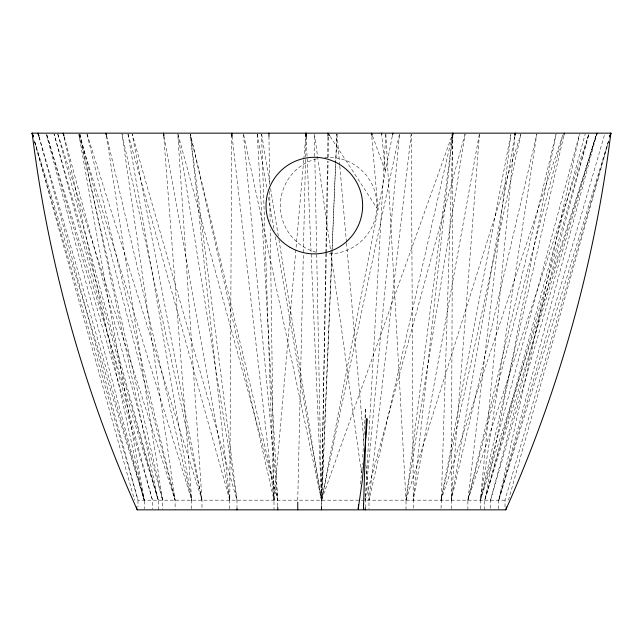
<?xml version="1.0" encoding="UTF-8"?>
<svg xmlns="http://www.w3.org/2000/svg" width="643" height="643" viewBox="0 0 643 643"><rect width="100%" height="100%" fill="white"/><g stroke="black" fill="none" stroke-linecap="round" stroke-linejoin="round"><path stroke-width="0.48" stroke-dasharray="3.21 2.41" d="M451.265 508.878L452.817 136.163L441.018 509.843M229.744 508.878L231.705 136.163M325.864 253.495L321.5 506.941M325.888 252.49L327.504 161.232M327.568 157.222L327.946 136.163M326.314 253.495L321.5 500.182L451.474 136.943M326.331 252.49L328.107 161.232M328.187 157.222L328.597 136.163M297.749 500.182L303.351 253.495M303.375 252.49L306.02 136.163M365.401 417.878L365.61 407.879L362.692 458.314M321.621 506.837L335.638 164.214M335.678 163.209L336.868 134.154L335.646 163.242M331.901 252.49L321.5 500.182L243.576 134.138M331.941 251.485L335.606 164.246M365.248 507.914L365.248 500.182L385.752 134.162M480.425 508.878L480.425 500.182L536.849 134.146L451.265 500.182L479.445 134.154M303.729 160.155L274.006 500.182L274.006 509.843M303.817 159.159L305.827 136.155M360.49 484.075L361.679 471.19M361.768 470.194L362.411 463.257M364.975 498.196L365.248 500.182L399.544 134.154M514.922 136.155L480.425 500.182L596.093 136.027M452.503 136.147L413.256 500.182L413.256 508.878M411.158 134.154L368.994 500.182L368.994 508.878M467.879 509.843L467.879 500.182L510.904 134.154M406.014 509.843L406.014 500.182L452.383 137.136M385.864 134.162L406.014 500.182L465.13 134.146M451.265 500.182L514.689 136.123M479.34 134.146L413.256 500.182L411.279 134.162M562.754 135.054L441.018 500.182L510.831 134.146M392.278 136.099L321.5 500.182L275.22 236.045M484.766 509.843L484.766 500.182L556.042 134.138L467.879 500.182L588.843 134.106L490.529 500.182L490.529 509.843M399.424 134.138L321.5 500.182L278.966 240M441.018 500.182L520.926 134.138M498.759 508.878L498.759 500.182L579.576 134.138M451.933 137.072L368.994 500.182L365.851 464.182M563.71 136.091L480.425 500.182L579.528 134.122M467.879 500.182L562.633 136.067M608.503 140.841L498.759 500.182L596.222 136.059M365.248 500.182L465.026 134.122M595.804 136.035L484.766 500.182L585.186 134.122M508.476 500.182L608.423 141.846M484.766 500.182L588.884 134.122M505.012 506.949L505.012 500.182L608.35 141.83M490.529 500.182L595.844 136.043M498.759 500.182L604.701 134.122M406.014 500.182L520.838 134.114M505.012 500.182L137.988 500.182L34.65 141.83M330.197 136.517L377.971 209.682L371.767 136.139M372.53 135.954L385.414 171.424L381.805 136.099M57.854 134.114L175.121 500.182L175.121 509.843M87.07 134.114L201.982 500.182L201.982 509.843M191.735 508.878L191.735 500.182L78.92 134.114L162.575 500.182L162.575 508.878M158.234 509.843L158.234 500.182L46.617 134.114L152.471 500.182L152.471 508.878M34.497 140.841L144.241 500.182L144.241 508.878M39.135 137.007L144.241 500.182L78.8 134.146M79.82 134.138L158.234 500.182L54.116 134.122L152.471 500.182M34.577 141.846L134.524 500.182M128.061 134.122L229.744 500.182L190.28 134.154M57.814 134.122L158.234 500.182M177.974 134.122L277.752 500.182L277.752 505.977M39.078 137.031L137.988 500.182L137.988 506.949M64.26 137.031L162.575 500.182L106.457 136.131M46.256 134.122L144.241 500.182L64.075 137.072M79.861 134.13L175.121 500.182L122.001 134.146M87.006 134.13L175.121 500.182M257.248 134.162L277.752 500.182L190.344 134.13L274.006 500.182L270.245 229.422M106.682 136.083L191.735 500.182L163.708 136.155M122.074 134.138L201.982 500.182L177.781 134.154M201.982 500.182L132.169 134.146L236.986 500.182L236.986 506.949M164.19 137.104L229.744 500.182M257.369 134.146L267.07 189.548M268.461 197.457L274.352 231.094M127.965 134.146L191.735 500.182M261.661 134.146L269.747 183.609M270.55 188.56L278.315 236.045M177.87 134.146L236.986 500.182L190.24 134.154M314.483 134.154L330.759 251.517M330.896 252.514L361.663 474.325M232.067 136.147L274.006 500.182L261.532 134.162M243.456 134.154L277.752 500.182M336.996 134.154L339.713 165.155M339.793 166.159L346.44 242.162M346.529 243.167L364.099 444.184M306.213 136.163L321.5 500.182L314.363 134.162M268.951 136.163L269.618 184.3M269.714 191.317L270.132 221.401M324.787 157.455A48.297 48.297 0 0 1 376.943 204.627A48.297 48.297 0 0 1 326.724 253.848M316.155 252.241A48.297 48.297 0 0 1 318.036 158.483"/><path stroke-width="0.96" d="M452.817 135.159L452.825 133.157L452.15 135.046M231.705 136.163L231.721 133.157L232.067 136.147M327.946 136.163L327.994 133.157L329.642 135.681M306.02 136.163L306.092 133.157L306.213 136.163M363.44 508.846L363.552 503.847M363.456 508.846L366.253 418.826L367.33 418.826L362.411 479.807L358.247 508.878M305.827 136.155L306.092 133.157M358.207 508.854L358.569 504.892M515.011 135.159L515.204 133.157L514.858 135.134M452.503 136.147L452.825 133.157L452.158 136.091M609.966 136.035L610.85 133.157C594.735 263.011 559.185 390.389 505.776 509.843L137.224 509.843C83.815 390.389 48.265 263.011 32.15 133.157L610.85 133.157L609.773 137.023M392.471 135.118L392.849 133.157M563.927 135.11L564.377 133.157M596.487 135.094L597.001 133.157L596.399 135.07M505.776 509.843L506.588 506.949M610.014 136.043L610.85 133.157M372.193 135.022L371.517 133.157L371.686 135.143M33.227 137.023L32.15 133.157L33.034 136.035M38.853 136.043L38.017 133.157L38.813 136.059M32.15 133.157L32.986 136.043M136.412 506.949L137.224 509.843M63.995 136.059L63.207 133.157L63.641 135.11M106.457 135.11L105.999 133.157L106.304 135.143M164.013 136.115L163.475 133.157L163.635 135.159M381.5 133.157L381.701 135.118M268.903 133.157L268.951 136.163M365.248 507.914L365.248 509.843M321.5 506.941L321.5 509.843M297.749 502.119L297.749 509.843M277.752 506.949L277.752 509.843M236.986 507.914L236.986 509.843M290.194 247.418A48.297 48.297 0 0 0 362.636 205.599A48.297 48.297 0 0 0 290.194 163.772A48.297 48.297 0 0 0 290.194 247.418"/></g></svg>
